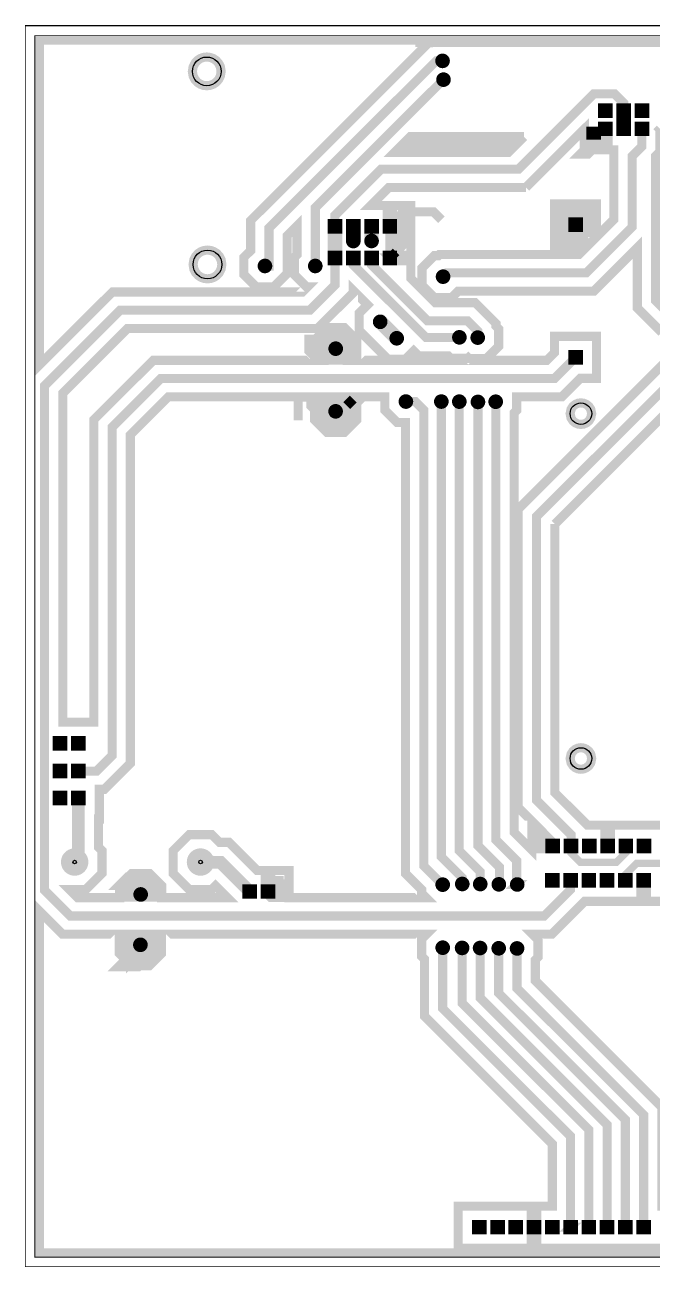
# Model space of a CAD drawing. Header units: centimetres. Extents: x -9.7 to 9.7, y -9.1 to 8.2.
# Drawn here: x -9.73 to -1.01, y -9.11 to 8.18 of the extents above; entities that cross this region are included whole.
import ezdxf

# ---------------------------------------------------------------- set-up
doc = ezdxf.new("R2010")
doc.units = ezdxf.units.CM
doc.layers.get('0').update_dxf_attribs({"linetype": 'CONTINUOUS'})
for name, color, linetype in [('1', 1, 'CONTINUOUS'), ('2', 2, 'CONTINUOUS'), ('3', 3, 'CONTINUOUS'), ('4', 4, 'CONTINUOUS')]:
    doc.layers.add(name, color=color, linetype=linetype)

# ---------------------------------------------------------------- blocks, each defined once
blk = doc.blocks.new('RPAD')
blk.add_trace([(-0.5, -0.5), (-0.5, 0.5), (0.5, -0.5), (0.5, 0.5)])
blk = doc.blocks.new('EPAD')
at = {"const_width": 0.5}
blk.add_lwpolyline([(-0.25, 0, 1), (0.25, 0, 1)], format="xyb", close=True, dxfattribs=at)

msp = doc.modelspace()

# ---------------------------------------------------------------- linework, layer by layer
for centre, radius in [((-3.925, 7.681), 0.0635), ((-3.912, 7.42), 0.0635), ((-1.661, 6.988), 0.0635), ((-1.407, 6.988), 0.0635), ((-1.153, 6.988), 0.0635), ((-1.661, 6.735), 0.0635), ((-1.407, 6.735), 0.0635), ((-1.153, 6.735), 0.0635), ((-5.42, 5.377), 0.0635), ((-5.166, 5.377), 0.0635), ((-4.912, 5.377), 0.0635), ((-4.658, 5.377), 0.0635), ((-2.075, 5.401), 0.0635), ((-5.166, 5.174), 0.0635), ((-4.912, 5.175), 0.0635), ((-6.395, 4.827), 0.0635), ((-5.695, 4.827), 0.0635), ((-5.42, 4.939), 0.0635), ((-5.166, 4.939), 0.0635), ((-4.912, 4.939), 0.0635), ((-4.658, 4.939), 0.0635), ((-3.918, 4.678), 0.0635), ((-4.7925, 4.0495), 0.0635), ((-4.5625, 3.8205), 0.0635), ((-3.691, 3.834), 0.0635), ((-3.436, 3.83), 0.0635), ((-5.411, 3.676), 0.0635), ((-2.075, 3.555), 0.0635), ((-4.435, 2.94), 0.0635), ((-3.942, 2.94), 0.0635), ((-3.692, 2.939), 0.0635), ((-3.433, 2.935), 0.0635), ((-3.186, 2.938), 0.0635), ((-5.412, 2.804), 0.0635), ((-9.244, -1.815), 0.0635), ((-8.99, -1.815), 0.0635), ((-9.244, -2.203), 0.0635), ((-8.99, -2.203), 0.0635), ((-9.244, -2.577), 0.0635), ((-8.99, -2.577), 0.0635), ((-2.392, -3.246), 0.0635), ((-2.138, -3.246), 0.0635), ((-1.884, -3.246), 0.0635), ((-1.63, -3.246), 0.0635), ((-1.376, -3.246), 0.0635), ((-1.122, -3.246), 0.0635), ((-9.041, -3.468), 0.0254), ((-7.291, -3.468), 0.0254), ((-3.923, -3.783), 0.0635), ((-3.651, -3.773427), 0.0635), ((-3.401, -3.774427), 0.0635), ((-3.142, -3.778427), 0.0635), ((-2.887, -3.780427), 0.0635), ((-2.3985, -3.7235), 0.0635), ((-2.1445, -3.7235), 0.0635), ((-1.8905, -3.7235), 0.0635), ((-1.6365, -3.7235), 0.0635), ((-1.3825, -3.7235), 0.0635), ((-1.1285, -3.7235), 0.0635), ((-8.123, -3.919), 0.0635), ((-6.607, -3.878), 0.0635), ((-6.353, -3.878), 0.0635), ((-8.127, -4.62), 0.0635), ((-3.923, -4.66), 0.0635), ((-3.653, -4.663427), 0.0635), ((-3.403, -4.664427), 0.0635), ((-3.144, -4.668427), 0.0635), ((-2.889, -4.670427), 0.0635), ((-3.4145, -8.5495), 0.0635), ((-3.1605, -8.5495), 0.0635), ((-2.9065, -8.5495), 0.0635), ((-2.6525, -8.5495), 0.0635), ((-2.3985, -8.5495), 0.0635), ((-2.1445, -8.5495), 0.0635), ((-1.8905, -8.5495), 0.0635), ((-1.6365, -8.5495), 0.0635), ((-1.3825, -8.5495), 0.0635), ((-1.1285, -8.5495), 0.0635)]:
    msp.add_circle(centre, radius)
at = {"layer": '1'}
for points, const_width in [([(9.634332, 8.164283), (9.621166, 8.177449), (-9.728476, 8.177449), (-9.728476, 8.164283), (-9.728476, -9.100684), (9.634, -9.100684), (9.647141, -9.087543)], 0.01016), ([(9.634332, 8.164283), (9.621166, 8.177449), (-9.728476, 8.177449), (-9.728476, 8.164283), (-9.728476, -9.100684), (9.634, -9.100684), (9.647141, -9.087543), (9.650047, -9.084637)], 0.01016), ([(9.634332, 8.164283), (9.631615, 8.167), (-9.728476, 8.167), (-9.728476, 8.164283), (-9.728476, -9.100684), (9.634, -9.100684), (9.647141, -9.087543)], 0.01016), ([(-9.532897, 3.447246), (-8.515144, 4.464999), (-5.876173, 4.464999), (-5.806271, 4.534901), (-5.815991, 4.534901), (-5.987099, 4.706009), (-5.987099, 4.947991), (-5.948998, 4.986091), (-5.948998, 5.385273), (-6.085001, 5.249271), (-6.085001, 4.721791), (-6.233791, 4.573001), (-6.235909, 4.573001), (-6.274009, 4.534901), (-6.515991, 4.534901), (-6.687099, 4.706009), (-6.687099, 4.947991), (-6.592999, 5.042091), (-6.592999, 5.45969), (-4.11769, 7.934999), (-4.084091, 7.934999), (-4.047669, 7.971421), (-9.532897, 7.971421), (-9.532897, 3.447246)], 0.127), ([(4.73, 7.791), (4.555214, 7.965786), (3.886215, 7.965786), (-4.274855, 7.965786), (-4.301548, 7.939093)], 0.127), ([(6.92, 3.189), (5.834349, 4.274651), (5.834349, 5.242901), (4.59737, 6.47988), (4.59737, 7.596236), (4.257168, 7.936438), (4.156544, 7.936438), (4.153889, 7.939093), (-4.301548, 7.939093)], 0.127), ([(-7.393626, 7.471424), (-7.367743, 7.420159), (-7.333364, 7.382472), (-7.292996, 7.355892), (-7.249078, 7.340146), (-7.204, 7.335), (-7.158922, 7.340146), (-7.115004, 7.355892), (-7.074636, 7.382472), (-7.040257, 7.420159), (-7.014374, 7.471424), (-7.004, 7.535), (-7.014374, 7.598576), (-7.040257, 7.649841), (-7.074636, 7.687528), (-7.115004, 7.714108), (-7.158922, 7.729854), (-7.204, 7.735), (-7.249078, 7.729854), (-7.292996, 7.714108), (-7.333364, 7.687528), (-7.367743, 7.649841), (-7.393626, 7.598576), (-7.404, 7.535), (-7.393626, 7.471424)], 0.127), ([(-3.925, 7.681), (-4.012481, 7.681), (-6.339, 5.354481), (-6.339, 4.827), (-6.395, 4.827)], 0.127), ([(-3.912, 7.42), (-5.695, 5.637), (-5.695, 4.827)], 0.127), ([(-1.407, 6.988), (-1.407, 7.096373), (-1.533181, 7.222554), (-1.821464, 7.222554), (-2.870655, 6.173363), (-4.778276, 6.173363), (-5.424341, 5.527298), (-5.424341, 5.381341), (-5.42, 5.377)], 0.127), ([(-1.407, 6.903413), (-1.407, 6.735)], 0.2032), ([(-1.407, 6.903413), (-1.407, 6.988)], 0.127), ([(-0.878469, 3.902847), (-1.215766, 4.240144), (-1.215766, 5.081988), (-1.820161, 4.477593), (-3.705317, 4.477593), (-3.797009, 4.385901), (-4.038991, 4.385901), (-4.210099, 4.557009), (-4.210099, 4.798991), (-4.038991, 4.970099), (-3.985109, 4.970099), (-3.969617, 4.985591), (-2.030579, 4.985591), (-1.907269, 5.108901), (-2.367099, 5.108901), (-2.367099, 5.693099), (-1.782901, 5.693099), (-1.782901, 5.233269), (-1.542263, 5.473907), (-1.542263, 6.442901), (-1.953099, 6.442901), (-1.953099, 6.731711), (-2.765446, 5.919364)], 0.127), ([(-1.153, 6.735), (-1.153, 6.490068), (-1.288264, 6.354804), (-1.288264, 5.368698), (-1.92537, 4.731592), (-3.864408, 4.731592), (-3.918, 4.678)], 0.127), ([(-1.661, 6.735), (-1.720304, 6.675696), (-2.014324, 6.381676), (-1.906673, 6.381676), (-1.742679, 6.54567)], 0.127), ([(-1.720304, 6.675696), (-1.927225, 6.675696)], 0.1778), ([(-1.661, 6.506401), (-1.661, 6.735)], 0.2032), ([(-0.899, 6.735), (-0.903119, 6.730881), (-0.901662, 6.729424), (-0.901662, 6.418326), (-0.961767, 6.358221), (-0.961767, 4.345353), (-0.77326, 4.156846), (0.981265, 4.156846), (1.147362, 4.322943), (2.012701, 4.322943), (2.77247, 3.563174), (2.77247, -2.632557), (2.1735, -3.231527), (2.1735, -3.7225)], 0.127), ([(-4.489, 6.512), (-4.592, 6.409), (-3.01, 6.409), (-2.882366, 6.536634)], 0.127), ([(-2.793, 6.626), (-4.375, 6.626), (-4.489, 6.512), (-3.051, 6.512)], 0.127), ([(-2.793, 6.626), (-2.882366, 6.536634), (-3.051077, 6.536634)], 0.127), ([(-2.765446, 5.919364), (-4.673067, 5.919364), (-4.923331, 5.669099), (-4.365901, 5.669099), (-4.365901, 4.654842), (-4.027739, 4.31668), (-3.471854, 4.31668), (-3.182002, 4.026828), (-3.182002, 3.989092), (-3.143901, 3.950991), (-3.143901, 3.709009), (-3.315009, 3.537901), (-3.556991, 3.537901), (-3.5655, 3.54641), (-3.570009, 3.541901), (-3.811991, 3.541901), (-3.847846, 3.577756), (-4.260893, 3.577756), (-4.326523, 3.643386), (-4.441509, 3.528401), (-4.683491, 3.528401), (-4.912491, 3.757401), (-4.913491, 3.757401), (-5.084599, 3.928509), (-5.084599, 4.170491), (-4.969113, 4.285976), (-5.166547, 4.48341), (-5.166547, 4.456209), (-5.665755, 3.957001), (-8.304726, 3.957001), (-9.205683, 3.056044), (-9.205683, -1.522901), (-8.77443, -1.522901), (-8.77443, 2.687917), (-7.948676, 3.513671), (-5.661761, 3.513671), (-5.703099, 3.555009), (-5.703099, 3.796991), (-5.531991, 3.968099), (-5.290009, 3.968099), (-5.118901, 3.796991), (-5.118901, 3.555009), (-5.160239, 3.513671), (-2.475537, 3.513671), (-2.367099, 3.622109), (-2.367099, 3.847099), (-1.782901, 3.847099), (-1.782901, 3.262901), (-2.007891, 3.262901), (-2.265117, 3.005675), (-2.893901, 3.005675), (-2.893901, 2.817009), (-2.929724, 2.781186), (-2.929724, -3.054611), (-2.684099, -3.300236), (-2.684099, -2.953901), (-2.630307, -2.953901), (-2.872178, -2.71203), (-2.872178, 1.44503), (-0.508209, 3.808999)], 0.127), ([(-4.658, 5.605599), (-4.658, 5.377)], 0.2032), ([(-2.215, 5.660692), (-2.215, 5.372622), (-2.215, 5.343926), (-2.317486, 5.24144), (-2.298671, 5.222625), (-2.120558, 5.222625)], 0.127), ([(-2.081, 5.395), (-2.159189, 5.316811), (-2.215, 5.372622), (-2.297775, 5.455397), (-2.297775, 5.660692), (-2.215, 5.660692), (-2.063223, 5.660692), (-1.856217, 5.453686), (-1.856217, 5.596419), (-1.92216, 5.662362)], 0.127), ([(-2.075, 5.629599), (-2.075, 5.401)], 0.2032), ([(-4.471, 5.58), (-4.486702, 5.564298), (-4.633, 5.418), (-4.648554, 5.418)], 0.127), ([(-3.941, 5.471), (-4.05, 5.58), (-4.471, 5.58), (-4.486702, 5.58), (-4.486702, 5.564298), (-4.486702, 5.106765), (-4.571642, 5.021825)], 0.127), ([(-5.42, 5.377), (-5.42, 4.939)], 0.2032), ([(-5.166, 5.174), (-5.166, 5.377)], 0.2032), ([(-4.912, 5.377), (-4.912924, 5.376076), (-4.912924, 5.175924), (-4.912, 5.175)], 0.2032), ([(-4.658, 5.377), (-4.658, 4.942533), (-4.654467, 4.939), (-4.658, 4.939)], 0.127), ([(-4.429401, 5.377), (-4.658, 5.377)], 0.2032), ([(-4.658, 5.377), (-4.571642, 5.290642), (-4.571642, 5.021825), (-4.571642, 4.996744)], 0.127), ([(-2.303599, 5.401), (-2.075, 5.401)], 0.2032), ([(-1.846401, 5.401), (-2.075, 5.401)], 0.2032), ([(-2.075, 5.172401), (-2.075, 5.401)], 0.2032), ([(-2.075, 5.401), (-2.081, 5.395)], 0.127), ([(-2.081, 5.395), (-2.074, 5.388), (-1.980585, 5.294585), (-1.818317, 5.294585), (-1.802452, 5.294585), (-1.802452, 5.21371), (-1.92744, 5.088722)], 0.127), ([(-2.074, 5.388), (-2.074, 5.267633), (-2.030247, 5.22388), (-1.897289, 5.22388)], 0.127), ([(-7.383626, 4.784424), (-7.357743, 4.733159), (-7.323364, 4.695472), (-7.282996, 4.668892), (-7.239078, 4.653146), (-7.194, 4.648), (-7.148922, 4.653146), (-7.105004, 4.668892), (-7.064636, 4.695472), (-7.030257, 4.733159), (-7.004374, 4.784424), (-6.994, 4.848), (-7.004374, 4.911576), (-7.030257, 4.962841), (-7.064636, 5.000528), (-7.105004, 5.027108), (-7.148922, 5.042854), (-7.194, 5.048), (-7.239078, 5.042854), (-7.282996, 5.027108), (-7.323364, 5.000528), (-7.357743, 4.962841), (-7.383626, 4.911576), (-7.394, 4.848), (-7.383626, 4.784424)], 0.127), ([(-4.429401, 4.939), (-4.658, 4.939)], 0.2032), ([(-4.571642, 5.021825), (-4.654467, 4.939)], 0.127), ([(-2.1445, -3.7235), (-2.1445, -3.851058), (-2.51187, -4.218428), (-9.102925, -4.218428), (-9.459682, -3.861671), (-9.459682, 3.161253), (-8.409935, 4.211), (-5.770964, 4.211), (-5.420546, 4.561418), (-5.420546, 4.877344), (-5.42, 4.87789), (-5.42, 4.939)], 0.127), ([(-3.691, 3.834), (-3.694001, 3.834), (-3.696246, 3.831755), (-4.155684, 3.831755), (-5.166, 4.842071), (-5.166, 4.939)], 0.127), ([(-4.912, 4.939), (-4.912, 4.841733), (-4.132948, 4.062681), (-3.577063, 4.062681), (-3.436, 3.921618), (-3.436, 3.83)], 0.127), ([(-4.5625, 3.8205), (-4.7915, 4.0495), (-4.7925, 4.0495)], 0.2032), ([(-5.411, 3.676), (-5.516779, 3.781779), (-5.516779, 3.935167), (-5.509, 3.942946)], 0.127), ([(-5.411, 3.904599), (-5.411, 3.676)], 0.2032), ([(-5.516779, 3.781779), (-5.541632, 3.806632), (-5.783874, 3.806632), (-5.783874, 3.644631), (-5.654906, 3.515663), (-5.135337, 3.515663), (-5.135337, 3.677845), (-5.363228, 3.905736)], 0.127), ([(-5.639599, 3.676), (-5.411, 3.676)], 0.2032), ([(-5.182401, 3.676), (-5.411, 3.676)], 0.2032), ([(-8.99, -2.203), (-8.914177, -2.203), (-8.913401, -2.202224), (-8.734702, -2.202224), (-8.520432, -1.987954), (-8.520432, 2.582707), (-7.843466, 3.259673), (-2.370327, 3.259673), (-2.075, 3.555)], 0.127), ([(1.971, 3.555), (-0.403, 3.555), (-2.618179, 1.339821), (-2.618179, -2.606821), (-2.137507, -3.087493), (-2.137507, -3.245507), (-2.138, -3.246)], 0.127), ([(-0.297791, 3.301001), (-2.36418, 1.234612)], 0.127), ([(-8.266434, 2.477497), (-8.266434, -2.093164), (-8.629493, -2.456223), (-8.697901, -2.456223), (-8.697901, -2.869099), (-8.710601, -2.869099), (-8.710601, -3.259585), (-8.660001, -3.310185), (-8.660001, -3.625815), (-8.883185, -3.848999), (-9.113146, -3.848999), (-8.997716, -3.964429), (-8.415099, -3.964429), (-8.415099, -3.798009), (-8.243991, -3.626901), (-8.002009, -3.626901), (-7.830901, -3.798009), (-7.830901, -3.964429), (-6.915699, -3.964429), (-7.082157, -3.797971), (-7.133185, -3.848999), (-7.448815, -3.848999), (-7.671999, -3.625815), (-7.671999, -3.310185), (-7.448815, -3.087001), (-7.133185, -3.087001), (-7.026361, -3.193825), (-6.896022, -3.193825), (-6.63547, -3.454377), (-6.63547, -3.454402), (-6.503971, -3.585901), (-6.060901, -3.585901), (-6.060901, -3.964429), (-4.154661, -3.964429), (-4.215099, -3.903991), (-4.215099, -3.853003), (-4.439538, -3.628564), (-4.439538, 2.647901), (-4.555991, 2.647901), (-4.727099, 2.819009), (-4.727099, 3.005675), (-5.200585, 3.005675), (-5.119901, 2.924991), (-5.119901, 2.683009), (-5.291009, 2.511901), (-5.532991, 2.511901), (-5.704099, 2.683009), (-5.704099, 2.924991), (-5.623415, 3.005675), (-7.738256, 3.005675), (-8.266434, 2.477497)], 0.127), ([(-5.933, 2.678), (-5.933, 3.004213), (-5.132889, 3.004213), (-5.101078, 2.972402), (-5.086778, 2.958102), (-5.082648, 2.953972), (-5.135864, 2.900756), (-5.144125, 2.900756), (-5.181913, 2.900756), (-5.508756, 2.900756), (-5.560265, 2.900756)], 0.127), ([(-5.580402, 2.972402), (-5.609707, 3.001707), (-5.75812, 3.001707), (-5.75812, 2.88165), (-5.739735, 2.863265), (-5.437916, 2.561446), (-5.375184, 2.561446), (-5.162664, 2.773966), (-5.162664, 2.881507), (-5.163019, 2.881862)], 0.127), ([(-5.253559, 2.972402), (-5.580402, 2.972402), (-5.630598, 2.972402), (-5.739735, 2.863265)], 0.127), ([(-5.412, 2.804), (-5.508756, 2.900756), (-5.580402, 2.972402)], 0.127), ([(-5.412, 2.804), (-5.240881, 2.804), (-5.163019, 2.881862)], 0.127), ([(-5.253559, 2.972402), (-5.258681, 2.977524)], 0.127), ([(-5.163019, 2.881862), (-5.144125, 2.900756), (-5.086778, 2.958102), (-5.072479, 2.972402), (-5.101078, 2.972402), (-5.253559, 2.972402)], 0.127), ([(-5.163019, 2.881862), (-5.181913, 2.900756), (-5.253559, 2.972402)], 0.127), ([(-4.435, 2.94), (-4.304391, 2.94), (-4.185539, 2.821148), (-4.185539, -3.523355), (-3.925894, -3.783), (-3.923, -3.783)], 0.127), ([(-3.942, 2.94), (-3.942492, 2.939508), (-3.942492, -3.395511), (-3.651, -3.687003), (-3.651, -3.773427)], 0.127), ([(-3.692, 2.939), (-3.693598, 2.937402), (-3.693598, -3.310806), (-3.401, -3.603404), (-3.401, -3.774427)], 0.127), ([(-3.433, 2.935), (-3.433, -3.239917), (-3.134025, -3.538892), (-3.134025, -3.770452), (-3.142, -3.778427)], 0.127), ([(-3.186, 2.938), (-3.183723, 2.935723), (-3.183723, -3.15982), (-2.894417, -3.449126), (-2.894417, -3.779844), (-2.895, -3.780427), (-2.887, -3.780427)], 0.127), ([(-2.13786, 2.710247), (-2.111397, 2.670229), (-2.077853, 2.643022), (-2.040159, 2.62708), (-2.001121, 2.621911), (-1.962083, 2.62708), (-1.924389, 2.643022), (-1.890845, 2.670229), (-1.864382, 2.710247), (-1.851121, 2.771911), (-1.864382, 2.833575), (-1.890845, 2.873593), (-1.924389, 2.9008), (-1.962083, 2.916742), (-2.001121, 2.921911), (-2.040159, 2.916742), (-2.077853, 2.9008), (-2.111397, 2.873593), (-2.13786, 2.833575), (-2.151121, 2.771911), (-2.13786, 2.710247)], 0.127), ([(-5.640599, 2.804), (-5.412, 2.804)], 0.2032), ([(-5.183401, 2.804), (-5.412, 2.804)], 0.2032), ([(-5.412, 2.575401), (-5.412, 2.804)], 0.2032), ([(-2.36418, 1.234612), (-2.36418, -2.501612), (-1.911891, -2.953901), (-0.8012, -2.953901)], 0.127), ([(-2.137739, -2.088664), (-2.111276, -2.128682), (-2.077732, -2.155889), (-2.040038, -2.171831), (-2.001, -2.177), (-1.961962, -2.171831), (-1.924268, -2.155889), (-1.890724, -2.128682), (-1.864261, -2.088664), (-1.851, -2.027), (-1.864261, -1.965336), (-1.890724, -1.925318), (-1.924268, -1.898111), (-1.961962, -1.882169), (-2.001, -1.877), (-2.040038, -1.882169), (-2.077732, -1.898111), (-2.111276, -1.925318), (-2.137739, -1.965336), (-2.151, -2.027), (-2.137739, -2.088664)], 0.127), ([(-9.041, -3.468), (-8.99, -3.417), (-8.99, -2.577)], 0.1778), ([(-2.392, -3.246), (-2.392, -3.192995), (-2.649395, -2.9356), (-2.664952, -2.951157), (-2.664952, -3.101648), (-2.6443, -3.1223), (-2.552216, -3.214384)], 0.127), ([(-1.63, -3.017401), (-1.63, -3.246)], 0.2032), ([(-2.6443, -3.1223), (-2.609844, -3.087844), (-2.599382, -3.087844), (-2.568156, -3.087844), (-2.475, -3.181)], 0.127), ([(-2.620599, -3.246), (-2.392, -3.246)], 0.2032), ([(-2.426369, -3.223), (-2.426369, -3.212511)], 0.127), ([(-1.376, -3.246), (-1.376, -3.341437), (-1.507999, -3.473436), (-2.006455, -3.473436), (-2.138, -3.341891), (-2.138, -3.246)], 0.1016), ([(-1.3825, -3.7235), (-1.3825, -3.6445), (-1.224265, -3.486265), (-0.668374, -3.486265), (-0.609584, -3.427475), (-0.609584, -3.250416), (-0.614, -3.246)], 0.1016), ([(-6.607, -3.878), (-6.914869, -3.570131), (-6.914869, -3.570106), (-7.011751, -3.473224), (-7.148777, -3.473224), (-7.154001, -3.468), (-7.291, -3.468)], 0.1778), ([(-8.123, -3.919), (-8.247, -3.795), (-8.422, -3.795), (-8.302279, -3.675279), (-8.100771, -3.675279), (-7.906794, -3.869256)], 0.127), ([(-8.123, -3.690401), (-8.123, -3.919)], 0.2032), ([(-6.353, -3.649401), (-6.353, -3.878)], 0.2032), ([(-6.353, -3.878), (-6.199514, -3.724514), (-6.199514, -3.664525)], 0.127), ([(-1.1285, -3.952099), (-1.1285, -3.7235)], 0.2032), ([(-6.124401, -3.878), (-6.353, -3.878)], 0.2032), ([(-6.353, -3.878), (-6.353, -3.920999), (-6.313071, -3.960928), (-6.019723, -3.960928), (-6.18557, -3.795081), (-6.18557, -3.710724), (-6.18557, -3.849018)], 0.127), ([(-1.1285, -3.7235), (-1.1285, -4.005983)], 0.127), ([(-8.351599, -3.919), (-8.123, -3.919)], 0.2032), ([(-7.894401, -3.919), (-8.123, -3.919)], 0.2032), ([(-1.964896, -4.030662), (-2.406661, -4.472427), (-2.67391, -4.472427), (-2.596901, -4.549436), (-2.596901, -4.791418), (-2.635001, -4.829518), (-2.635001, -5.119807), (-0.874502, -6.880306), (-0.874502, -6.985516), (-0.874501, -8.257401), (3.735599, -8.257401), (3.735599, -8.55964), (3.913401, -8.55964), (3.913401, -4.254999), (-0.401209, -4.254999), (-0.640609, -4.015599), (-1.949833, -4.015599), (-1.964896, -4.030662)], 0.127), ([(-9.532897, -8.905105), (0.569345, -8.905105), (0.505839, -8.841599), (-3.706599, -8.841599), (-3.706599, -8.257401), (-2.399007, -8.257401), (-2.399007, -7.390337), (-4.176999, -5.612345), (-4.176999, -4.819091), (-4.215099, -4.780991), (-4.215099, -4.539009), (-4.148517, -4.472427), (-7.861483, -4.472427), (-7.834901, -4.499009), (-7.834901, -4.740991), (-8.006009, -4.912099), (-8.247991, -4.912099), (-8.419099, -4.740991), (-8.419099, -4.499009), (-8.392517, -4.472427), (-9.208134, -4.472427), (-9.532897, -4.147664), (-9.532897, -8.905105)], 0.127), ([(-8.127, -4.62), (-8.262228, -4.755228), (-8.434062, -4.927062), (-8.158062, -4.927062), (-7.881, -4.65), (-7.881, -4.475), (-8.487, -4.475)], 0.127), ([(-8.355599, -4.62), (-8.127, -4.62)], 0.2032), ([(-8.127, -4.62), (-8.127, -4.731439), (-8.262228, -4.866667), (-8.262228, -4.755228), (-8.262228, -4.754268), (-8.339809, -4.676687)], 0.127), ([(-7.898401, -4.62), (-8.127, -4.62)], 0.2032), ([(-8.127, -4.848599), (-8.127, -4.62)], 0.2032), ([(-3.923, -4.66), (-3.923, -5.507136), (-2.145008, -7.285128), (-2.145008, -8.549008), (-2.1455, -8.5495), (-2.1445, -8.5495)], 0.127), ([(-1.8905, -8.5495), (-1.8905, -7.19296), (-3.653, -5.43046), (-3.653, -4.663427)], 0.127), ([(-3.403, -4.664427), (-3.403, -5.357312), (-1.6365, -7.123812), (-1.6365, -8.5495)], 0.127), ([(-1.3825, -8.5495), (-1.3825, -7.054664), (-3.144, -5.293164), (-3.144, -4.668427)], 0.127), ([(-1.1285, -8.5495), (-1.1285, -6.985516), (-2.889, -5.225016), (-2.889, -4.670427)], 0.127), ([(-2.6525, -8.320901), (-2.6525, -8.5495)], 0.2032), ([(-2.6525, -8.5495), (-2.6525, -8.1945)], 0.127), ([(-2.6525, -8.778099), (-2.6525, -8.5495)], 0.2032), ([(-2.6525, -8.5495), (-2.6525, -8.857981)], 0.127)]:
    msp.add_lwpolyline(points, dxfattribs=dict(at, const_width=const_width))
at = {"layer": '3', "const_width": 0.01016}
msp.add_lwpolyline([(-9.595, -8.967), (9.505, -8.967), (9.505, 8.033), (-9.595, 8.033), (-9.595, -8.967)], dxfattribs=at)
at = {"layer": '4'}
for centre, radius in [((-7.204, 7.535), 0.2), ((-7.194, 4.848), 0.2), ((-2.001121, 2.771911), 0.15), ((-2.001, -2.027), 0.15)]:
    msp.add_circle(centre, radius, dxfattribs=at)

# ---------------------------------------------------------------- block references
at = {"layer": '2'}
for name, p, xscale, yscale in [('EPAD', (-3.925, 7.681), 0.2032, 0.2032), ('EPAD', (-3.912, 7.42), 0.2032, 0.2032), ('RPAD', (-1.661, 6.988), 0.2032, 0.2032), ('RPAD', (-1.407, 6.988), 0.2032, 0.2032), ('RPAD', (-1.153, 6.988), 0.2032, 0.2032), ('RPAD', (-1.661, 6.735), 0.2032, 0.2032), ('RPAD', (-1.407, 6.735), 0.2032, 0.2032), ('RPAD', (-1.153, 6.735), 0.2032, 0.2032), ('RPAD', (-5.42, 5.377), 0.2032, 0.2032), ('RPAD', (-5.166, 5.377), 0.2032, 0.2032), ('RPAD', (-4.912, 5.377), 0.2032, 0.2032), ('RPAD', (-4.658, 5.377), 0.2032, 0.2032), ('EPAD', (-5.166, 5.174), 0.2032, 0.2032), ('EPAD', (-4.912, 5.175), 0.2032, 0.2032), ('RPAD', (-5.42, 4.939), 0.2032, 0.2032), ('RPAD', (-5.166, 4.939), 0.2032, 0.2032), ('RPAD', (-4.912, 4.939), 0.2032, 0.2032), ('RPAD', (-4.658, 4.939), 0.2032, 0.2032), ('EPAD', (-6.395, 4.827), 0.2032, 0.2032), ('EPAD', (-5.695, 4.827), 0.2032, 0.2032), ('EPAD', (-3.918, 4.678), 0.2032, 0.2032), ('EPAD', (-4.7925, 4.0495), 0.2032, 0.2032), ('EPAD', (-4.5625, 3.8205), 0.2032, 0.2032), ('EPAD', (-3.691, 3.834), 0.2032, 0.2032), ('EPAD', (-3.436, 3.83), 0.2032, 0.2032), ('EPAD', (-5.411, 3.676), 0.2032, 0.2032), ('EPAD', (-4.435, 2.94), 0.2032, 0.2032), ('EPAD', (-3.942, 2.94), 0.2032, 0.2032), ('EPAD', (-3.692, 2.939), 0.2032, 0.2032), ('EPAD', (-3.433, 2.935), 0.2032, 0.2032), ('EPAD', (-3.186, 2.938), 0.2032, 0.2032), ('EPAD', (-5.412, 2.804), 0.2032, 0.2032), ('EPAD', (-9.041, -3.468), 0.381, 0.381), ('EPAD', (-7.291, -3.468), 0.381, 0.381), ('RPAD', (-2.392, -3.246), 0.2032, 0.2032), ('RPAD', (-2.138, -3.246), 0.2032, 0.2032), ('RPAD', (-1.884, -3.246), 0.2032, 0.2032), ('RPAD', (-1.63, -3.246), 0.2032, 0.2032), ('RPAD', (-1.376, -3.246), 0.2032, 0.2032), ('RPAD', (-1.122, -3.246), 0.2032, 0.2032), ('EPAD', (-3.923, -3.783), 0.2032, 0.2032), ('EPAD', (-3.651, -3.773427), 0.2032, 0.2032), ('EPAD', (-3.401, -3.774427), 0.2032, 0.2032), ('EPAD', (-3.142, -3.778427), 0.2032, 0.2032), ('EPAD', (-2.887, -3.780427), 0.2032, 0.2032), ('EPAD', (-8.123, -3.919), 0.2032, 0.2032), ('EPAD', (-8.127, -4.62), 0.2032, 0.2032), ('EPAD', (-3.923, -4.66), 0.2032, 0.2032), ('EPAD', (-3.653, -4.663427), 0.2032, 0.2032), ('EPAD', (-3.403, -4.664427), 0.2032, 0.2032), ('EPAD', (-3.144, -4.668427), 0.2032, 0.2032), ('EPAD', (-2.889, -4.670427), 0.2032, 0.2032)]:
    msp.add_blockref(name, p, dxfattribs=dict(at, xscale=xscale, yscale=yscale))
at = {"layer": '2', "xscale": 0.2032, "yscale": 0.2032}
for p, rotation in [((-2.075, 5.401), -90), ((-2.075, 3.555), -90), ((-9.244, -1.815), 270), ((-8.99, -1.815), 270), ((-9.244, -2.203), 270), ((-8.99, -2.203), 270), ((-9.244, -2.577), 270), ((-8.99, -2.577), 270), ((-2.3985, -3.7235), 180), ((-2.1445, -3.7235), 180), ((-1.8905, -3.7235), 180), ((-1.6365, -3.7235), 180), ((-1.3825, -3.7235), 180), ((-1.1285, -3.7235), 180), ((-6.607, -3.878), 180), ((-6.353, -3.878), 180), ((-3.4145, -8.5495), 180), ((-3.1605, -8.5495), 180), ((-2.9065, -8.5495), 180), ((-2.6525, -8.5495), 180), ((-2.3985, -8.5495), 180), ((-2.1445, -8.5495), 180), ((-1.8905, -8.5495), 180), ((-1.6365, -8.5495), 180), ((-1.3825, -8.5495), 180), ((-1.1285, -8.5495), 180)]:
    msp.add_blockref('RPAD', p, dxfattribs=dict(at, rotation=rotation))

doc.saveas('drawing.dxf')
